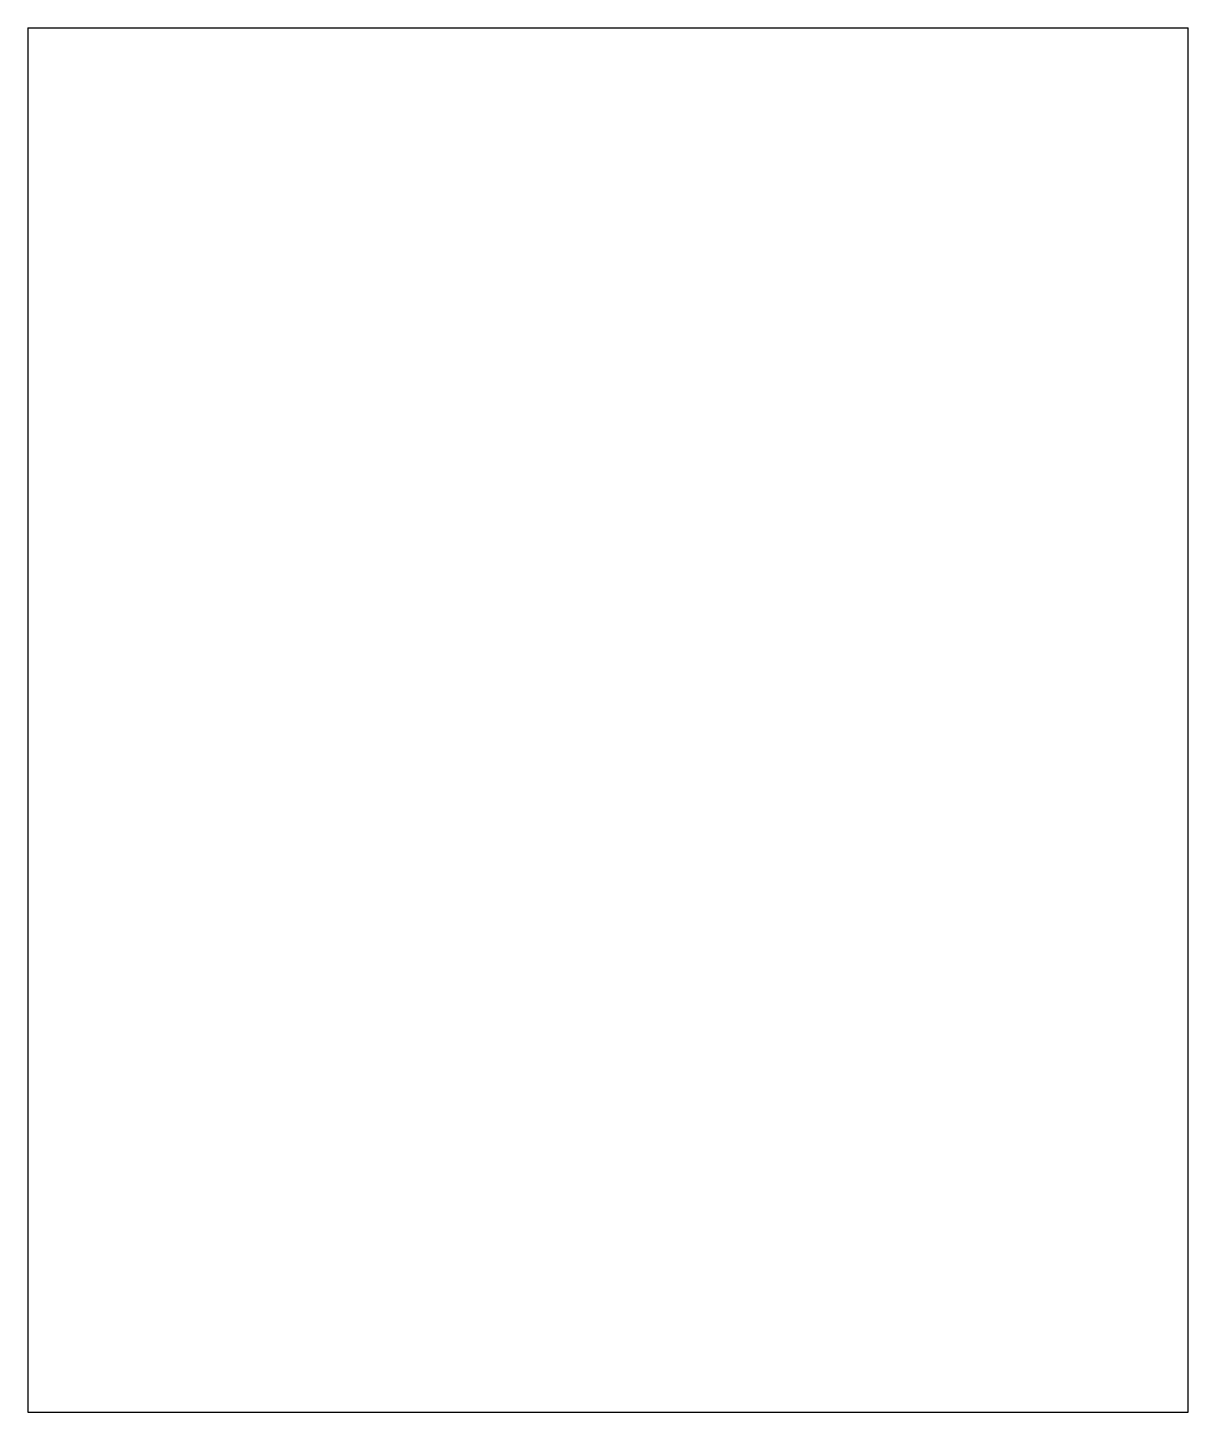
# Model space of a CAD drawing. Header units: millimetres. Extents: x -407 to 7, y -397 to 97.
import ezdxf

# ---------------------------------------------------------------- set-up
doc = ezdxf.new("R2010")
doc.units = ezdxf.units.MM

msp = doc.modelspace()

# ---------------------------------------------------------------- linework, layer by layer
at = {"color": 7, "linetype": 'Continuous', "lineweight": 25}
for p, q in [((-407.06, 97), (-407.06, -397)), ((-407.06, 97), (7, 97)), ((7, -397), (7, 97)), ((-407.06, -397), (7, -397))]:
    msp.add_line(p, q, dxfattribs=at)

doc.saveas('drawing.dxf')
